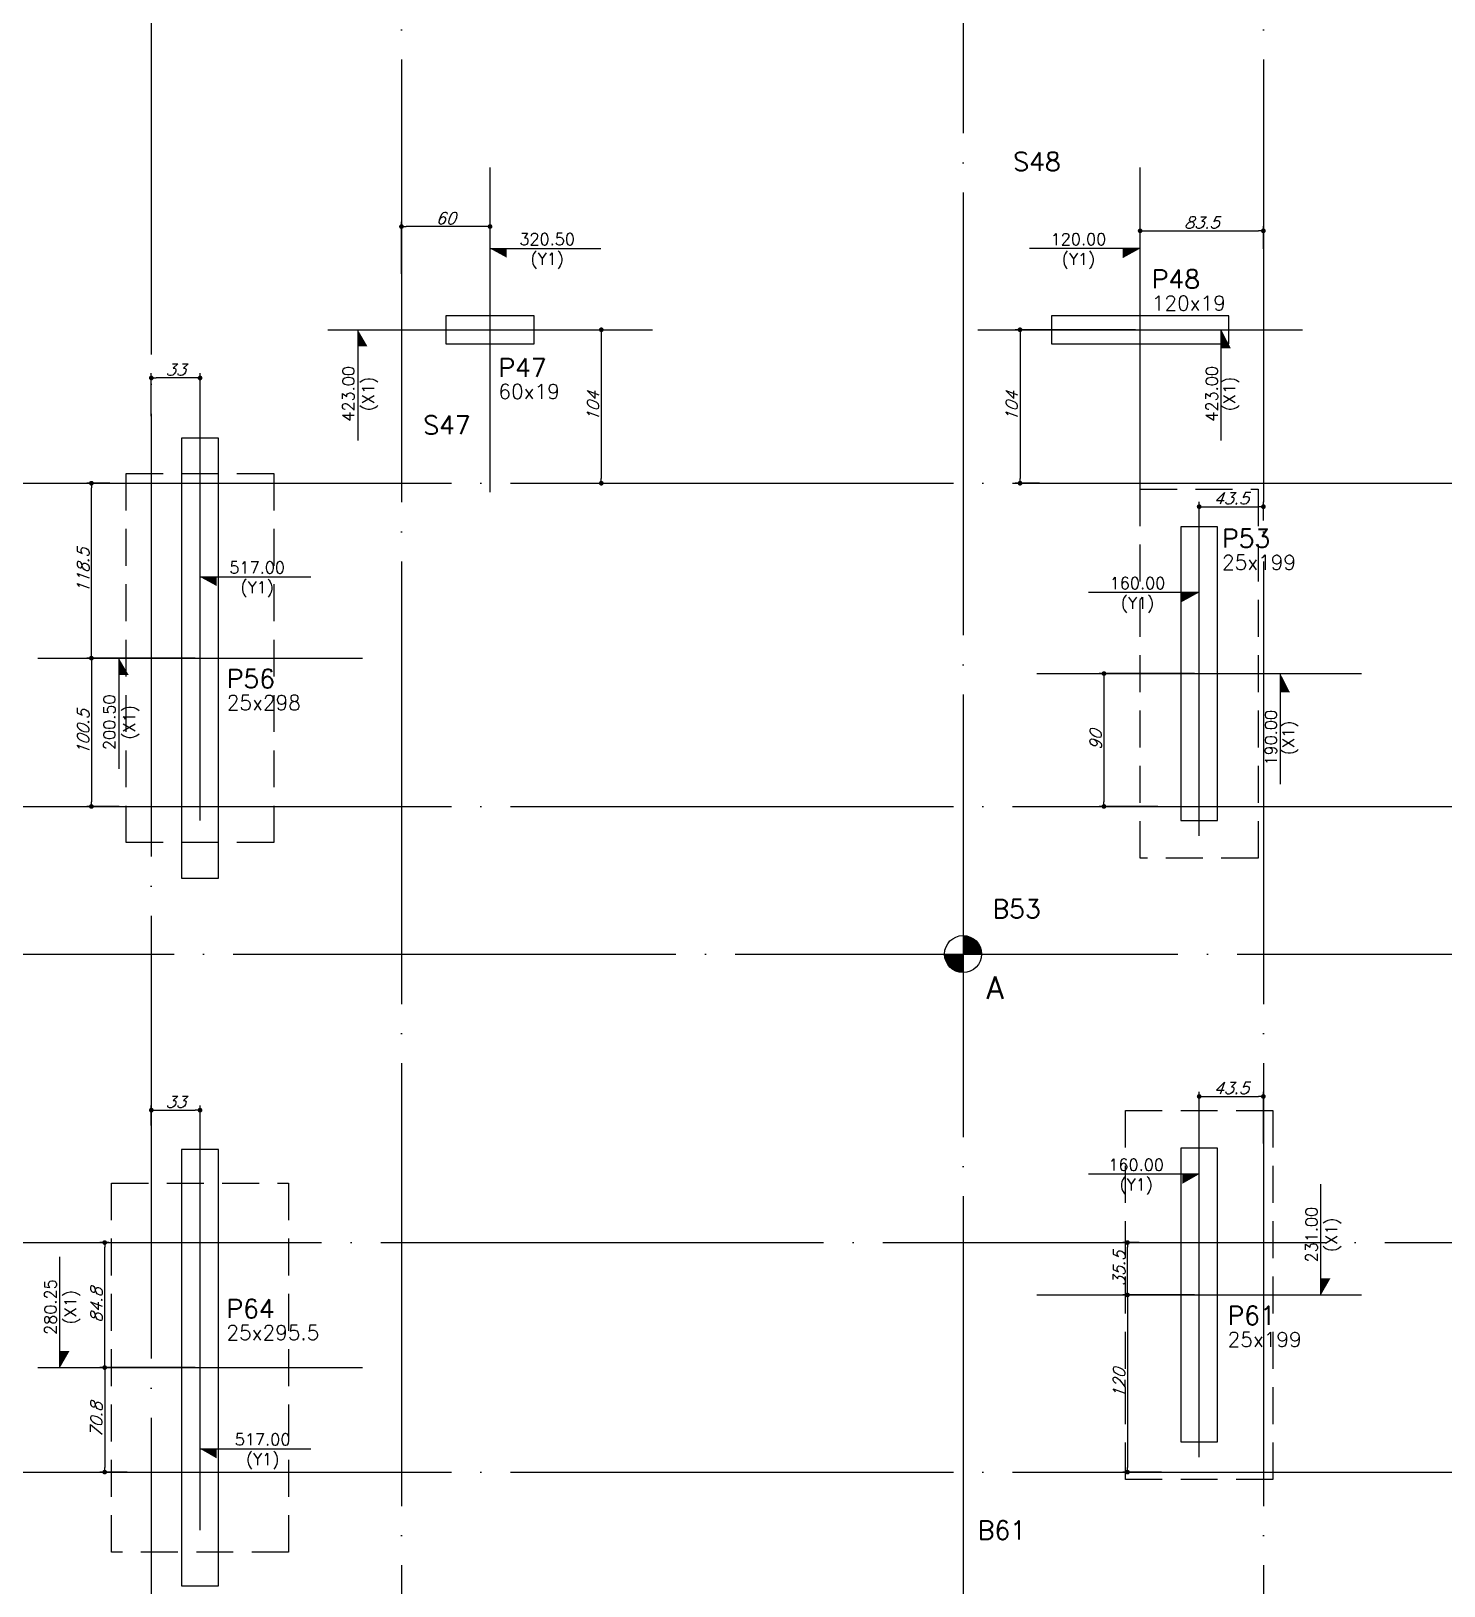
# Model space of a CAD drawing. Header units: millimetres. Extents: x -4281 to 5364, y -2128 to 2372.
# Drawn here: x -1341 to -384, y 127 to 1180 of the extents above; entities that cross this region are included whole.
import ezdxf
from ezdxf.enums import TextEntityAlignment as Align

# ---------------------------------------------------------------- set-up
doc = ezdxf.new("R2010")
doc.units = ezdxf.units.MM
doc.header["$LTSCALE"] = 50
doc.linetypes.add('DASHED', pattern=[0.75, 0.5, -0.25])
doc.linetypes.add('EIXO', pattern=[6.8, 6, -0.4, 0, -0.4])
for name, color, linetype in [('F-ATRIBUTO', 6, 'Continuous'), ('F-BLOCOS-NOME', 3, 'Continuous'), ('F-COTAS', 106, 'Continuous'), ('F-COTAS-ACUMU-1', 94, 'Continuous'), ('F-EIXO', 12, 'EIXO'), ('F-EIXOS-DET', 1, 'Continuous'), ('F-EST-COTA', 1, 'Continuous'), ('F-ESTACAS-BARRETE', 2, 'Continuous'), ('F-ORI-EIXO', 4, 'Continuous'), ('F-PILARES-DIM', 172, 'Continuous'), ('F-PILARES-N', 170, 'Continuous'), ('F-PILARES-NOME', 170, 'Continuous'), ('F-TEXTO', 6, 'Continuous')]:
    doc.layers.add(name, color=color, linetype=linetype)
doc.styles.add('COTA', font='SIMPLEX.SHX')
doc.styles.add('CP-TEXT-INCL', font='romans.shx', dxfattribs={"oblique": 20})
doc.styles.add('MCP', font='romans.shx')
doc.styles.add('ROMANS', font='romans.shx')
doc.dimstyles.new('CP-COTAS-50', dxfattribs={"dimscale": 0.64, "dimtxt": 12.5, "dimasz": 5, "dimexe": 5, "dimexo": 5, "dimgap": 2.5, "dimtad": 1, "dimdec": 1, "dimdsep": 46, "dimtxsty": 'CP-TEXT-INCL', "dimblk1": 'DOT', "dimblk2": 'DOT', "dimsah": 1, "dimcen": 9, "dimclrd": 256, "dimclre": 256, "dimclrt": 256, "dimadec": 0, "dimazin": 0, "dimtfac": 1, "dimtdec": 1, "dimtmove": 2, "dimatfit": 3, "dimldrblk": 'DOT', "dimfxl": 0, "dimtolj": 1, "dimarcsym": 0})

# ---------------------------------------------------------------- blocks, each defined once
blk = doc.blocks.new('*U5')
at = {"layer": 'F-EIXO'}
blk.add_line((0, 0), (7197, 0), dxfattribs=at)
at = {"layer": 'F-TEXTO', "style": 'ROMANS'}
blk.add_attdef('EIXO', text='', height=17.5, dxfattribs=at).set_placement((-28.2072, 0), align=Align.MIDDLE_CENTER)
blk = doc.blocks.new('*U230')
at = {"layer": 'F-EIXO'}
blk.add_line((0, 0), (8185, 0), dxfattribs=at)
at = {"layer": 'F-TEXTO', "style": 'ROMANS'}
blk.add_attdef('EIXO', text='', height=17.5, dxfattribs=at).set_placement((-28.2072, 0), align=Align.MIDDLE_CENTER)
blk = doc.blocks.new('*U234')
at = {"layer": 'F-EIXO'}
blk.add_line((0, 0), (0, -3674.9), dxfattribs=at)
at = {"layer": 'F-TEXTO', "style": 'ROMANS'}
blk.add_attdef('EIXO', text='', height=17.5, rotation=360, dxfattribs=at).set_placement((0, 28.2), align=Align.MIDDLE_CENTER)
blk = doc.blocks.new('*U13')
at = {"layer": 'F-EIXO'}
blk.add_line((0, 0), (0, -2825), dxfattribs=at)
at = {"layer": 'F-TEXTO', "style": 'ROMANS'}
blk.add_attdef('EIXO', text='', height=17.5, rotation=360, dxfattribs=at).set_placement((0, 28.2072), align=Align.MIDDLE_CENTER)
blk = doc.blocks.new('*U448')
at = {"layer": 'F-EIXO'}
blk.add_line((0, 0), (8091.7, 0), dxfattribs=at)
at = {"layer": 'F-TEXTO', "style": 'ROMANS'}
blk.add_attdef('EIXO', text='', height=17.5, dxfattribs=at).set_placement((-28.2, 0), align=Align.MIDDLE_CENTER)
blk = doc.blocks.new('*U505')
at = {"layer": 'F-EIXO'}
blk.add_line((0, 0), (0, -2950), dxfattribs=at)
at = {"layer": 'F-TEXTO', "style": 'ROMANS'}
blk.add_attdef('EIXO', text='', height=17.5, rotation=360, dxfattribs=at).set_placement((0, 28.2072), align=Align.MIDDLE_CENTER)
blk = doc.blocks.new('ORI_EIXO')
at = {"layer": 'F-ORI-EIXO'}
h = blk.add_hatch(color=256, dxfattribs=at)
edge = h.paths.add_edge_path()
edge.add_line((0, 0.25), (0, 0))
edge.add_line((0, 0), (0.25, 0))
edge.add_arc((0, 0), 0.25, 360, 450)
h = blk.add_hatch(color=256, dxfattribs=at)
edge = h.paths.add_edge_path()
edge.add_line((0, 0), (-0.25, 0))
edge.add_arc((0, 0), 0.25, 180, 270)
edge.add_line((0, -0.25), (0, 0))
for p, q in [((0, 0.25), (0, -0.25)), ((-0.25, 0), (0.25, 0))]:
    blk.add_line(p, q, dxfattribs=at)
blk.add_circle((0, 0), 0.25, dxfattribs=at)
at = {"layer": 'F-ATRIBUTO', "style": 'MCP', "flags": 1}
for tag, p in [('NOME_EIXO_X', (0.138, -0.806)), ('NOME_EIXO_Y', (0.139, -0.88))]:
    blk.add_attdef(tag, p, '', height=0.05, dxfattribs=at)
at = {"layer": 'F-ORI-EIXO', "color": 4, "style": 'MCP'}
blk.add_attdef('ID', text='', height=0.3, dxfattribs=at).set_placement((0.436, -0.606), align=Align.CENTER)
blk = doc.blocks.new('*U34')
at = {"color": 0}
for p, q in [((-12.238, -5.605), (-12.238, -4.105)), ((-10.34, -6.705), (-8.84, -6.705))]:
    blk.add_line(p, q, dxfattribs=at)
for points in [[(-12.238, -5.605), (-12.238, -5.378), (-12.108, -5.378), (-12.238, -5.378)], [(-10.34, -6.705), (-10.113, -6.705), (-10.113, -6.835), (-10.113, -6.705)]]:
    blk.add_solid(points, dxfattribs=at)
at = {"layer": 'F-EIXOS-DET'}
for p, q in [((-10.34, -7.805), (-10.34, -3.405)), ((-12.54, -5.605), (-8.14, -5.605))]:
    blk.add_line(p, q, dxfattribs=at)
at = {"layer": 'F-ATRIBUTO', "style": 'CP-TEXT-INCL', "oblique": 20, "flags": 1}
blk.add_attdef('ENCONTRO_EIXO', (-10.34, -5.605), '', height=0.05, dxfattribs=at)
blk.add_attdef('VALORMI', text='', height=0.05, dxfattribs=at).set_placement((-9.811, -5.742), align=Align.MIDDLE_CENTER)
at = {"layer": 'F-EST-COTA', "color": 2, "style": 'COTA', "flags": 1}
for tag, p in [('COTA_X', (-9.763, 0.589)), ('COTA_Y', (-9.785, 0.245))]:
    blk.add_attdef(tag, p, '', height=0.2, dxfattribs=at)
at = {"layer": 'F-EST-COTA', "color": 2, "style": 'COTA'}
blk.add_attdef('COTAX_CE-2', text='', height=0.16, rotation=90, dxfattribs=at).set_placement((-12.238, -4.784), align=Align.BOTTOM_CENTER)
blk.add_attdef('NOME_EIXO_X', text='', height=0.16, rotation=90, dxfattribs=at).set_placement((-12.178, -4.784), align=Align.TOP_CENTER)
blk.add_attdef('COTAY_CE-2', text='', height=0.16, dxfattribs=at).set_placement((-9.492, -6.705), align=Align.BOTTOM_CENTER)
blk.add_attdef('NOME_EIXO_Y', text='', height=0.16, dxfattribs=at).set_placement((-9.492, -6.765), align=Align.TOP_CENTER)
blk = doc.blocks.new('*U36')
at = {"color": 0}
for p, q in [((-10.34, 5.11), (-8.84, 5.11)), ((-11.44, 4.01), (-11.44, 2.51))]:
    blk.add_line(p, q, dxfattribs=at)
for points in [[(-10.34, 5.11), (-10.113, 5.11), (-10.113, 4.986), (-10.113, 5.11)], [(-11.44, 4.01), (-11.44, 3.783), (-11.308, 3.783), (-11.44, 3.783)]]:
    blk.add_solid(points, dxfattribs=at)
at = {"layer": 'F-EIXOS-DET'}
for p, q in [((-10.34, 1.81), (-10.34, 6.21)), ((-12.54, 4.01), (-8.14, 4.01))]:
    blk.add_line(p, q, dxfattribs=at)
at = {"layer": 'F-ATRIBUTO', "style": 'CP-TEXT-INCL', "oblique": 20, "flags": 1}
for tag, p in [('ENCONTRO_EIXO', (-10.34, 4.01)), ('VALORCE', (-9.725, 3.912))]:
    blk.add_attdef(tag, p, '', height=0.05, dxfattribs=at)
at = {"layer": 'F-EST-COTA', "color": 2, "style": 'COTA', "flags": 1}
for tag, p in [('COTA_X', (0.149, 10.506)), ('COTA_Y', (0.147, 10.256))]:
    blk.add_attdef(tag, p, '', height=0.2, dxfattribs=at)
at = {"layer": 'F-EST-COTA', "color": 2, "style": 'COTA'}
blk.add_attdef('COTAY_CE-2', text='', height=0.16, dxfattribs=at).set_placement((-9.566, 5.11), align=Align.BOTTOM_CENTER)
blk.add_attdef('NOME_EIXO_Y', text='', height=0.16, dxfattribs=at).set_placement((-9.566, 5.05), align=Align.TOP_CENTER)
blk.add_attdef('COTAX_CE-2', text='', height=0.16, rotation=90, dxfattribs=at).set_placement((-11.44, 3.141), align=Align.BOTTOM_CENTER)
blk.add_attdef('NOME_EIXO_X', text='', height=0.16, rotation=90, dxfattribs=at).set_placement((-11.38, 3.141), align=Align.TOP_CENTER)
blk = doc.blocks.new('*U37')
at = {"color": 0}
for p, q in [((-6.41, 9.56), (-4.91, 9.56)), ((-8.202, 8.46), (-8.202, 6.96))]:
    blk.add_line(p, q, dxfattribs=at)
for points in [[(-6.41, 9.56), (-6.183, 9.56), (-6.183, 9.436), (-6.183, 9.56)], [(-8.202, 8.46), (-8.202, 8.233), (-8.07, 8.233), (-8.202, 8.233)]]:
    blk.add_solid(points, dxfattribs=at)
at = {"layer": 'F-EIXOS-DET'}
for p, q in [((-6.41, 6.26), (-6.41, 10.66)), ((-8.61, 8.46), (-4.21, 8.46))]:
    blk.add_line(p, q, dxfattribs=at)
at = {"layer": 'F-ATRIBUTO', "style": 'CP-TEXT-INCL', "oblique": 20, "flags": 1}
for tag, p in [('ENCONTRO_EIXO', (-6.41, 8.46)), ('VALORCE', (-5.795, 8.362))]:
    blk.add_attdef(tag, p, '', height=0.05, dxfattribs=at)
at = {"layer": 'F-EST-COTA', "color": 2, "style": 'COTA', "flags": 1}
for tag, p in [('COTA_X', (0.149, 10.506)), ('COTA_Y', (0.147, 10.256))]:
    blk.add_attdef(tag, p, '', height=0.2, dxfattribs=at)
at = {"layer": 'F-EST-COTA', "color": 2, "style": 'COTA'}
blk.add_attdef('COTAY_CE-2', text='', height=0.16, dxfattribs=at).set_placement((-5.636, 9.56), align=Align.BOTTOM_CENTER)
blk.add_attdef('NOME_EIXO_Y', text='', height=0.16, dxfattribs=at).set_placement((-5.636, 9.5), align=Align.TOP_CENTER)
blk.add_attdef('COTAX_CE-2', text='', height=0.16, rotation=90, dxfattribs=at).set_placement((-8.202, 7.591), align=Align.BOTTOM_CENTER)
blk.add_attdef('NOME_EIXO_X', text='', height=0.16, rotation=90, dxfattribs=at).set_placement((-8.142, 7.591), align=Align.TOP_CENTER)
blk = doc.blocks.new('*U40')
at = {"color": 0}
for p, q in [((2.4, 9.56), (0.9, 9.56)), ((3.5, 6.96), (3.5, 8.46))]:
    blk.add_line(p, q, dxfattribs=at)
for points in [[(2.4, 9.56), (2.164, 9.56), (2.164, 9.43), (2.164, 9.56)], [(3.5, 8.46), (3.5, 8.206), (3.63, 8.206), (3.5, 8.206)]]:
    blk.add_solid(points, dxfattribs=at)
at = {"layer": 'F-EIXOS-DET'}
for p, q in [((2.4, 6.26), (2.4, 10.66)), ((0.2, 8.46), (4.6, 8.46))]:
    blk.add_line(p, q, dxfattribs=at)
at = {"layer": 'F-ATRIBUTO', "style": 'CP-TEXT-INCL', "oblique": 20, "flags": 1}
for tag, p in [('ENCONTRO_EIXO', (2.4, 8.46)), ('VALORCE', (3.001, 8.325))]:
    blk.add_attdef(tag, p, '', height=0.05, dxfattribs=at)
at = {"layer": 'F-EST-COTA', "color": 2, "style": 'COTA', "flags": 1}
for tag, p in [('COTA_X', (0.2, 10.5)), ('COTA_Y', (0.2, 10.2))]:
    blk.add_attdef(tag, p, '', height=0.2, dxfattribs=at)
at = {"layer": 'F-EST-COTA', "color": 2, "style": 'COTA'}
blk.add_attdef('COTAY_CE-2', text='', height=0.16, dxfattribs=at).set_placement((1.564, 9.558), align=Align.BOTTOM_CENTER)
blk.add_attdef('NOME_EIXO_Y', text='', height=0.16, dxfattribs=at).set_placement((1.564, 9.498), align=Align.TOP_CENTER)
blk.add_attdef('COTAX_CE-2', text='', height=0.16, rotation=90, dxfattribs=at).set_placement((3.5, 7.591), align=Align.BOTTOM_CENTER)
blk.add_attdef('NOME_EIXO_X', text='', height=0.16, rotation=90, dxfattribs=at).set_placement((3.529, 7.591), align=Align.TOP_CENTER)
blk = doc.blocks.new('*U41')
at = {"color": 0}
for p, q in [((3.2, 4.9), (1.7, 4.9)), ((4.3, 2.3), (4.3, 3.8))]:
    blk.add_line(p, q, dxfattribs=at)
for points in [[(3.2, 4.9), (2.964, 4.9), (2.964, 4.77), (2.964, 4.9)], [(4.3, 3.8), (4.3, 3.546), (4.43, 3.546), (4.3, 3.546)]]:
    blk.add_solid(points, dxfattribs=at)
at = {"layer": 'F-EIXOS-DET'}
for p, q in [((3.2, 1.6), (3.2, 6)), ((1, 3.8), (5.4, 3.8))]:
    blk.add_line(p, q, dxfattribs=at)
at = {"layer": 'F-ATRIBUTO', "style": 'CP-TEXT-INCL', "oblique": 20, "flags": 1}
for tag, p in [('ENCONTRO_EIXO', (3.2, 3.8)), ('VALORCE', (3.801, 3.665))]:
    blk.add_attdef(tag, p, '', height=0.05, dxfattribs=at)
at = {"layer": 'F-EST-COTA', "color": 2, "style": 'COTA', "flags": 1}
for tag, p in [('COTA_X', (0.2, 10.5)), ('COTA_Y', (0.2, 10.2))]:
    blk.add_attdef(tag, p, '', height=0.2, dxfattribs=at)
at = {"layer": 'F-EST-COTA', "color": 2, "style": 'COTA'}
blk.add_attdef('COTAY_CE-2', text='', height=0.16, dxfattribs=at).set_placement((2.364, 4.898), align=Align.BOTTOM_CENTER)
blk.add_attdef('NOME_EIXO_Y', text='', height=0.16, dxfattribs=at).set_placement((2.364, 4.838), align=Align.TOP_CENTER)
blk.add_attdef('COTAX_CE-2', text='', height=0.16, rotation=90, dxfattribs=at).set_placement((4.3, 2.931), align=Align.BOTTOM_CENTER)
blk.add_attdef('NOME_EIXO_X', text='', height=0.16, rotation=90, dxfattribs=at).set_placement((4.329, 2.931), align=Align.TOP_CENTER)
blk = doc.blocks.new('*U43')
at = {"color": 0}
for p, q in [((3.2, -2.983), (1.7, -2.983)), ((4.85, -4.62), (4.85, -3.12))]:
    blk.add_line(p, q, dxfattribs=at)
for points in [[(3.2, -2.983), (2.973, -2.983), (2.973, -3.113), (2.973, -2.983)], [(4.85, -4.62), (4.85, -4.393), (4.98, -4.393), (4.85, -4.393)]]:
    blk.add_solid(points, dxfattribs=at)
at = {"layer": 'F-EIXOS-DET'}
for p, q in [((3.2, -6.82), (3.2, -2.42)), ((1, -4.62), (5.4, -4.62))]:
    blk.add_line(p, q, dxfattribs=at)
at = {"layer": 'F-ATRIBUTO', "style": 'CP-TEXT-INCL', "oblique": 20, "flags": 1}
blk.add_attdef('VALORCE', (3.864, -4.791), '', height=0.05, dxfattribs=at)
at = {"layer": 'F-EST-COTA', "color": 2, "style": 'COTA'}
blk.add_attdef('COTAY_CE-2', text='', height=0.16, dxfattribs=at).set_placement((2.346, -2.983), align=Align.BOTTOM_CENTER)
blk.add_attdef('NOME_EIXO_Y', text='', height=0.16, dxfattribs=at).set_placement((2.346, -3.043), align=Align.TOP_CENTER)
blk.add_attdef('COTAX_CE-2', text='', height=0.16, rotation=90, dxfattribs=at).set_placement((4.85, -3.803), align=Align.BOTTOM_CENTER)
blk.add_attdef('NOME_EIXO_X', text='', height=0.16, rotation=90, dxfattribs=at).set_placement((4.91, -3.803), align=Align.TOP_CENTER)
at = {"layer": 'F-EST-COTA', "color": 2, "style": 'COTA', "flags": 1}
for tag, p in [('COTA_X', (3.368, -4.067)), ('COTA_Y', (3.381, -4.366))]:
    blk.add_attdef(tag, p, '', height=0.2, dxfattribs=at)
blk = doc.blocks.new('_DOT')
at = {"color": 0, "linetype": 'ByBlock'}
blk.add_line((-0.5, 0), (-1, 0), dxfattribs=at)
at = {"color": 0, "linetype": 'ByBlock', "const_width": 0.5}
blk.add_lwpolyline([(-0.25, 0, 1), (0.25, 0, 1)], format="xyb", close=True, dxfattribs=at)
blk = doc.blocks.new('*D122')
at = {"layer": 'DEFPOINTS', "color": 0, "transparency": 16777216}
for p in [(-1291.1, 359.5), (-1285.2, 359.5), (-1226.5, 274.8)]:
    blk.add_point(p, dxfattribs=at)
at = {"layer": 'F-COTAS', "lineweight": -2, "transparency": 16777216}
for p, q in [((-1288.4, 359.5), (-1294.3, 359.5)), ((-1291.1, 278), (-1291.1, 356.3)), ((-1229.7, 274.8), (-1294.3, 274.8))]:
    blk.add_line(p, q, dxfattribs=at)
at = {"layer": 'F-COTAS', "lineweight": -2, "transparency": 16777216, "xscale": 3.2, "yscale": 3.2, "zscale": 3.2}
for p, rotation in [((-1291.1, 359.5), 90), ((-1291.1, 274.8), 270)]:
    blk.add_blockref('_DOT', p, dxfattribs=dict(at, rotation=rotation))
at = {"layer": 'F-COTAS', "transparency": 16777216, "insert": (-1296.7, 317.1), "char_height": 8, "attachment_point": 5, "rotation": 90, "style": 'CP-TEXT-INCL'}
blk.add_mtext('\\A1;84.8', dxfattribs=at)
blk = doc.blocks.new('*D123')
at = {"layer": 'DEFPOINTS', "color": 0, "transparency": 16777216}
for p in [(-1226.5, 274.8), (-1291.1, 204), (-1272.6, 204)]:
    blk.add_point(p, dxfattribs=at)
at = {"layer": 'F-COTAS', "lineweight": -2, "transparency": 16777216}
for p, q in [((-1229.7, 274.8), (-1294.3, 274.8)), ((-1291.1, 271.6), (-1291.1, 207.2)), ((-1275.8, 204), (-1294.3, 204))]:
    blk.add_line(p, q, dxfattribs=at)
at = {"layer": 'F-COTAS', "lineweight": -2, "transparency": 16777216, "xscale": 3.2, "yscale": 3.2, "zscale": 3.2}
for p, rotation in [((-1291.1, 274.8), 90), ((-1291.1, 204), 270)]:
    blk.add_blockref('_DOT', p, dxfattribs=dict(at, rotation=rotation))
at = {"layer": 'F-COTAS', "transparency": 16777216, "insert": (-1296.7, 239.4), "char_height": 8, "attachment_point": 5, "rotation": 90, "style": 'CP-TEXT-INCL'}
blk.add_mtext('\\A1;70.8', dxfattribs=at)
blk = doc.blocks.new('*D124')
at = {"layer": 'DEFPOINTS', "color": 0, "transparency": 16777216}
for p in [(-1226.5, 449.2), (-1259.5, 435.7), (-1226.5, 274.8)]:
    blk.add_point(p, dxfattribs=at)
at = {"layer": 'F-COTAS', "lineweight": -2, "transparency": 16777216}
for p, q in [((-1259.5, 438.9), (-1259.5, 452.4)), ((-1256.3, 449.2), (-1229.7, 449.2)), ((-1226.5, 277.9), (-1226.5, 452.4))]:
    blk.add_line(p, q, dxfattribs=at)
at = {"layer": 'F-COTAS', "lineweight": -2, "transparency": 16777216, "xscale": 3.2, "yscale": 3.2, "zscale": 3.2, "rotation": 180}
blk.add_blockref('_DOT', (-1259.5, 449.2), dxfattribs=at)
at = {"layer": 'F-COTAS', "lineweight": -2, "transparency": 16777216, "xscale": 3.2, "yscale": 3.2, "zscale": 3.2}
blk.add_blockref('_DOT', (-1226.5, 449.2), dxfattribs=at)
at = {"layer": 'F-COTAS', "transparency": 16777216, "insert": (-1243, 454.8), "char_height": 8, "attachment_point": 5, "style": 'CP-TEXT-INCL'}
blk.add_mtext('\\A1;33', dxfattribs=at)
blk = doc.blocks.new('*D125')
at = {"layer": 'DEFPOINTS', "color": 0, "transparency": 16777216}
for p in [(-506, 458.5), (-506, 423.4), (-549.5, 324)]:
    blk.add_point(p, dxfattribs=at)
at = {"layer": 'F-COTAS', "lineweight": -2, "transparency": 16777216}
for p, q in [((-549.5, 327.2), (-549.5, 461.7)), ((-546.3, 458.5), (-509.2, 458.5)), ((-506, 426.6), (-506, 461.7))]:
    blk.add_line(p, q, dxfattribs=at)
at = {"layer": 'F-COTAS', "lineweight": -2, "transparency": 16777216, "xscale": 3.2, "yscale": 3.2, "zscale": 3.2, "rotation": 180}
blk.add_blockref('_DOT', (-549.5, 458.5), dxfattribs=at)
at = {"layer": 'F-COTAS', "lineweight": -2, "transparency": 16777216, "xscale": 3.2, "yscale": 3.2, "zscale": 3.2}
blk.add_blockref('_DOT', (-506, 458.5), dxfattribs=at)
at = {"layer": 'F-COTAS', "transparency": 16777216, "insert": (-527.8, 464.1), "char_height": 8, "attachment_point": 5, "style": 'CP-TEXT-INCL'}
blk.add_mtext('\\A1;43.5', dxfattribs=at)
blk = doc.blocks.new('*D126')
at = {"layer": 'DEFPOINTS', "color": 0, "transparency": 16777216}
for p in [(-598.1, 359.5), (-586.9, 359.5), (-549.5, 324)]:
    blk.add_point(p, dxfattribs=at)
at = {"layer": 'F-COTAS', "lineweight": -2, "transparency": 16777216}
for p, q in [((-590.1, 359.5), (-601.3, 359.5)), ((-598.1, 327.2), (-598.1, 356.3)), ((-552.7, 324), (-601.3, 324))]:
    blk.add_line(p, q, dxfattribs=at)
at = {"layer": 'F-COTAS', "lineweight": -2, "transparency": 16777216, "xscale": 3.2, "yscale": 3.2, "zscale": 3.2}
for p, rotation in [((-598.1, 359.5), 90), ((-598.1, 324), 270)]:
    blk.add_blockref('_DOT', p, dxfattribs=dict(at, rotation=rotation))
at = {"layer": 'F-COTAS', "transparency": 16777216, "insert": (-603.7, 341.8), "char_height": 8, "attachment_point": 5, "rotation": 90, "style": 'CP-TEXT-INCL'}
blk.add_mtext('\\A1;35.5', dxfattribs=at)
blk = doc.blocks.new('*D127')
at = {"layer": 'DEFPOINTS', "color": 0, "transparency": 16777216}
for p in [(-549.5, 324), (-598.1, 204), (-571.8, 204)]:
    blk.add_point(p, dxfattribs=at)
at = {"layer": 'F-COTAS', "lineweight": -2, "transparency": 16777216}
for p, q in [((-552.7, 324), (-601.3, 324)), ((-598.1, 320.8), (-598.1, 207.2)), ((-575, 204), (-601.3, 204))]:
    blk.add_line(p, q, dxfattribs=at)
at = {"layer": 'F-COTAS', "lineweight": -2, "transparency": 16777216, "xscale": 3.2, "yscale": 3.2, "zscale": 3.2}
for p, rotation in [((-598.1, 324), 90), ((-598.1, 204), 270)]:
    blk.add_blockref('_DOT', p, dxfattribs=dict(at, rotation=rotation))
at = {"layer": 'F-COTAS', "transparency": 16777216, "insert": (-603.7, 264), "char_height": 8, "attachment_point": 5, "rotation": 90, "style": 'CP-TEXT-INCL'}
blk.add_mtext('\\A1;120', dxfattribs=at)
blk = doc.blocks.new('*D202')
at = {"layer": 'DEFPOINTS', "color": 0, "transparency": 16777216}
for p in [(-549.5, 745), (-614, 655), (-574.3, 655)]:
    blk.add_point(p, dxfattribs=at)
at = {"layer": 'F-COTAS', "lineweight": -2, "transparency": 16777216}
for p, q in [((-552.7, 745), (-617.2, 745)), ((-614, 741.8), (-614, 658.2)), ((-577.5, 655), (-617.2, 655))]:
    blk.add_line(p, q, dxfattribs=at)
at = {"layer": 'F-COTAS', "lineweight": -2, "transparency": 16777216, "xscale": 3.2, "yscale": 3.2, "zscale": 3.2}
for p, rotation in [((-614, 745), 90), ((-614, 655), 270)]:
    blk.add_blockref('_DOT', p, dxfattribs=dict(at, rotation=rotation))
at = {"layer": 'F-COTAS', "transparency": 16777216, "insert": (-619.6, 700), "char_height": 8, "attachment_point": 5, "rotation": 90, "style": 'CP-TEXT-INCL'}
blk.add_mtext('\\A1;90', dxfattribs=at)
blk = doc.blocks.new('*D203')
at = {"layer": 'DEFPOINTS', "color": 0, "transparency": 16777216}
for p in [(-506, 858.1), (-506, 845.5), (-549.5, 745)]:
    blk.add_point(p, dxfattribs=at)
at = {"layer": 'F-COTAS', "lineweight": -2, "transparency": 16777216}
for p, q in [((-549.5, 748.2), (-549.5, 861.3)), ((-546.3, 858.1), (-509.2, 858.1)), ((-506, 848.7), (-506, 861.3))]:
    blk.add_line(p, q, dxfattribs=at)
at = {"layer": 'F-COTAS', "lineweight": -2, "transparency": 16777216, "xscale": 3.2, "yscale": 3.2, "zscale": 3.2, "rotation": 180}
blk.add_blockref('_DOT', (-549.5, 858.1), dxfattribs=at)
at = {"layer": 'F-COTAS', "lineweight": -2, "transparency": 16777216, "xscale": 3.2, "yscale": 3.2, "zscale": 3.2}
blk.add_blockref('_DOT', (-506, 858.1), dxfattribs=at)
at = {"layer": 'F-COTAS', "transparency": 16777216, "insert": (-527.8, 863.7), "char_height": 8, "attachment_point": 5, "style": 'CP-TEXT-INCL'}
blk.add_mtext('\\A1;43.5', dxfattribs=at)
blk = doc.blocks.new('*D204')
at = {"layer": 'DEFPOINTS', "color": 0, "transparency": 16777216}
for p in [(-1259.5, 945.3), (-1259.5, 916.3), (-1226.5, 755.5)]:
    blk.add_point(p, dxfattribs=at)
at = {"layer": 'F-COTAS', "lineweight": -2, "transparency": 16777216}
for p, q in [((-1259.5, 919.5), (-1259.5, 948.5)), ((-1226.5, 758.7), (-1226.5, 948.5)), ((-1229.7, 945.3), (-1256.3, 945.3))]:
    blk.add_line(p, q, dxfattribs=at)
at = {"layer": 'F-COTAS', "lineweight": -2, "transparency": 16777216, "xscale": 3.2, "yscale": 3.2, "zscale": 3.2, "rotation": 180}
blk.add_blockref('_DOT', (-1259.5, 945.3), dxfattribs=at)
at = {"layer": 'F-COTAS', "lineweight": -2, "transparency": 16777216, "xscale": 3.2, "yscale": 3.2, "zscale": 3.2}
blk.add_blockref('_DOT', (-1226.5, 945.3), dxfattribs=at)
at = {"layer": 'F-COTAS', "transparency": 16777216, "insert": (-1243, 950.9), "char_height": 8, "attachment_point": 5, "style": 'CP-TEXT-INCL'}
blk.add_mtext('\\A1;33', dxfattribs=at)
blk = doc.blocks.new('*D205')
at = {"layer": 'DEFPOINTS', "color": 0, "transparency": 16777216}
for p in [(-1300.1, 874), (-1284.4, 874), (-1226.5, 755.5)]:
    blk.add_point(p, dxfattribs=at)
at = {"layer": 'F-COTAS', "lineweight": -2, "transparency": 16777216}
for p, q in [((-1287.6, 874), (-1303.3, 874)), ((-1300.1, 758.7), (-1300.1, 870.8)), ((-1229.7, 755.5), (-1303.3, 755.5))]:
    blk.add_line(p, q, dxfattribs=at)
at = {"layer": 'F-COTAS', "lineweight": -2, "transparency": 16777216, "xscale": 3.2, "yscale": 3.2, "zscale": 3.2}
for p, rotation in [((-1300.1, 874), 90), ((-1300.1, 755.5), 270)]:
    blk.add_blockref('_DOT', p, dxfattribs=dict(at, rotation=rotation))
at = {"layer": 'F-COTAS', "transparency": 16777216, "insert": (-1305.7, 814.8), "char_height": 8, "attachment_point": 5, "rotation": 90, "style": 'CP-TEXT-INCL'}
blk.add_mtext('\\A1;118.5', dxfattribs=at)
blk = doc.blocks.new('*D206')
at = {"layer": 'DEFPOINTS', "color": 0, "transparency": 16777216}
for p in [(-1226.5, 755.5), (-1300.1, 655), (-1278.2, 655)]:
    blk.add_point(p, dxfattribs=at)
at = {"layer": 'F-COTAS', "lineweight": -2, "transparency": 16777216}
for p, q in [((-1229.7, 755.5), (-1303.3, 755.5)), ((-1300.1, 752.3), (-1300.1, 658.2)), ((-1281.4, 655), (-1303.3, 655))]:
    blk.add_line(p, q, dxfattribs=at)
at = {"layer": 'F-COTAS', "lineweight": -2, "transparency": 16777216, "xscale": 3.2, "yscale": 3.2, "zscale": 3.2}
for p, rotation in [((-1300.1, 755.5), 90), ((-1300.1, 655), 270)]:
    blk.add_blockref('_DOT', p, dxfattribs=dict(at, rotation=rotation))
at = {"layer": 'F-COTAS', "transparency": 16777216, "insert": (-1305.7, 705.3), "char_height": 8, "attachment_point": 5, "rotation": 90, "style": 'CP-TEXT-INCL'}
blk.add_mtext('\\A1;100.5', dxfattribs=at)
blk = doc.blocks.new('*D210')
at = {"layer": 'DEFPOINTS', "color": 0, "transparency": 16777216}
for p in [(-1090, 1047.9), (-1090, 1012.6), (-1030, 978)]:
    blk.add_point(p, dxfattribs=at)
at = {"layer": 'F-COTAS', "lineweight": -2, "transparency": 16777216}
for p, q in [((-1090, 1015.8), (-1090, 1051.1)), ((-1033.2, 1047.9), (-1086.8, 1047.9)), ((-1030, 981.2), (-1030, 1051.1))]:
    blk.add_line(p, q, dxfattribs=at)
at = {"layer": 'F-COTAS', "lineweight": -2, "transparency": 16777216, "xscale": 3.2, "yscale": 3.2, "zscale": 3.2, "rotation": 180}
blk.add_blockref('_DOT', (-1090, 1047.9), dxfattribs=at)
at = {"layer": 'F-COTAS', "lineweight": -2, "transparency": 16777216, "xscale": 3.2, "yscale": 3.2, "zscale": 3.2}
blk.add_blockref('_DOT', (-1030, 1047.9), dxfattribs=at)
at = {"layer": 'F-COTAS', "transparency": 16777216, "insert": (-1060, 1053.5), "char_height": 8, "attachment_point": 5, "style": 'CP-TEXT-INCL'}
blk.add_mtext('\\A1;60', dxfattribs=at)
blk = doc.blocks.new('*D211')
at = {"layer": 'DEFPOINTS', "color": 0, "transparency": 16777216}
for p in [(-1030, 978), (-960.1, 874), (-954.6, 874)]:
    blk.add_point(p, dxfattribs=at)
at = {"layer": 'F-COTAS', "lineweight": -2, "transparency": 16777216}
for p, q in [((-1026.8, 978), (-951.4, 978)), ((-954.6, 974.8), (-954.6, 877.2)), ((-956.9, 874), (-951.4, 874))]:
    blk.add_line(p, q, dxfattribs=at)
at = {"layer": 'F-COTAS', "lineweight": -2, "transparency": 16777216, "xscale": 3.2, "yscale": 3.2, "zscale": 3.2}
for p, rotation in [((-954.6, 978), 90), ((-954.6, 874), 270)]:
    blk.add_blockref('_DOT', p, dxfattribs=dict(at, rotation=rotation))
at = {"layer": 'F-COTAS', "transparency": 16777216, "insert": (-960.2, 926), "char_height": 8, "attachment_point": 5, "rotation": 90, "style": 'CP-TEXT-INCL'}
blk.add_mtext('\\A1;104', dxfattribs=at)
blk = doc.blocks.new('*D212')
at = {"layer": 'DEFPOINTS', "color": 0, "transparency": 16777216}
for p in [(-506, 1045), (-506, 1029.6), (-589.5, 978)]:
    blk.add_point(p, dxfattribs=at)
at = {"layer": 'F-COTAS', "lineweight": -2, "transparency": 16777216}
for p, q in [((-589.5, 981.2), (-589.5, 1048.2)), ((-586.3, 1045), (-509.2, 1045)), ((-506, 1032.8), (-506, 1048.2))]:
    blk.add_line(p, q, dxfattribs=at)
at = {"layer": 'F-COTAS', "lineweight": -2, "transparency": 16777216, "xscale": 3.2, "yscale": 3.2, "zscale": 3.2, "rotation": 180}
blk.add_blockref('_DOT', (-589.5, 1045), dxfattribs=at)
at = {"layer": 'F-COTAS', "lineweight": -2, "transparency": 16777216, "xscale": 3.2, "yscale": 3.2, "zscale": 3.2}
blk.add_blockref('_DOT', (-506, 1045), dxfattribs=at)
at = {"layer": 'F-COTAS', "transparency": 16777216, "insert": (-547.8, 1050.6), "char_height": 8, "attachment_point": 5, "style": 'CP-TEXT-INCL'}
blk.add_mtext('\\A1;83.5', dxfattribs=at)
blk = doc.blocks.new('*D213')
at = {"layer": 'DEFPOINTS', "color": 0, "transparency": 16777216}
for p in [(-589.5, 978), (-670.9, 874), (-654.4, 874)]:
    blk.add_point(p, dxfattribs=at)
at = {"layer": 'F-COTAS', "lineweight": -2, "transparency": 16777216}
for p, q in [((-592.7, 978), (-674.1, 978)), ((-670.9, 974.8), (-670.9, 877.2)), ((-657.6, 874), (-674.1, 874))]:
    blk.add_line(p, q, dxfattribs=at)
at = {"layer": 'F-COTAS', "lineweight": -2, "transparency": 16777216, "xscale": 3.2, "yscale": 3.2, "zscale": 3.2}
for p, rotation in [((-670.9, 978), 90), ((-670.9, 874), 270)]:
    blk.add_blockref('_DOT', p, dxfattribs=dict(at, rotation=rotation))
at = {"layer": 'F-COTAS', "transparency": 16777216, "insert": (-676.5, 926), "char_height": 8, "attachment_point": 5, "rotation": 90, "style": 'CP-TEXT-INCL'}
blk.add_mtext('\\A1;104', dxfattribs=at)

msp = doc.modelspace()

# ---------------------------------------------------------------- linework, layer by layer
at = {"layer": 'F-ESTACAS-BARRETE', "linetype": 'DASHED'}
for points in [[(-1276.5, 880.5), (-1176.5, 880.5), (-1176.5, 630.5), (-1276.5, 630.5)], [(-589.5, 870), (-509.5, 870), (-509.5, 620), (-589.5, 620)], [(-599.5, 449), (-499.5, 449), (-499.5, 199), (-599.5, 199)], [(-1286.5, 399.75), (-1166.5, 399.75), (-1166.5, 149.75), (-1286.5, 149.75)]]:
    msp.add_lwpolyline(points, close=True, dxfattribs=at)
at = {"layer": 'F-PILARES-N'}
for points in [[(-1060, 968.5), (-1000, 968.5), (-1000, 987.5), (-1060, 987.5), (-1060, 968.5)], [(-649.5, 968.5), (-529.5, 968.5), (-529.5, 987.5), (-649.5, 987.5), (-649.5, 968.5)], [(-1239, 606.5), (-1214, 606.5), (-1214, 904.5), (-1239, 904.5), (-1239, 606.5)], [(-562, 645.5), (-537, 645.5), (-537, 844.5), (-562, 844.5), (-562, 645.5)], [(-1239, 127), (-1214, 127), (-1214, 422.5), (-1239, 422.5), (-1239, 127)], [(-562, 224.5), (-537, 224.5), (-537, 423.5), (-562, 423.5), (-562, 224.5)]]:
    msp.add_lwpolyline(points, dxfattribs=at)

# ---------------------------------------------------------------- block references
at = {"layer": 'F-COTAS-ACUMU-1', "xscale": 50, "yscale": 50, "zscale": 50}
for name, values in [('*U37', {'NOME_EIXO_X': '(X1)', 'COTAY_CE-2': '320.50', 'COTAX_CE-2': '423.00', 'NOME_EIXO_Y': '(Y1)'}), ('*U40', {'NOME_EIXO_Y': '(Y1)', 'COTAX_CE-2': '423.00', 'NOME_EIXO_X': '(X1)', 'COTAY_CE-2': '120.00'}), ('*U36', {'NOME_EIXO_X': '(X1)', 'COTAY_CE-2': '517.00', 'COTAX_CE-2': '200.50', 'NOME_EIXO_Y': '(Y1)'}), ('*U41', {'NOME_EIXO_Y': '(Y1)', 'COTAX_CE-2': '190.00', 'NOME_EIXO_X': '(X1)', 'COTAY_CE-2': '160.00'}), ('*U43', {'COTAY_CE-2': '160.00', 'COTAX_CE-2': '231.00', 'NOME_EIXO_Y': '(Y1)', 'NOME_EIXO_X': '(X1)'}), ('*U34', {'NOME_EIXO_X': '(X1)', 'NOME_EIXO_Y': '(Y1)', 'COTAY_CE-2': '517.00', 'COTAX_CE-2': '280.25'})]:
    msp.add_blockref(name, (-709.5, 555), dxfattribs=at).add_auto_attribs(values)
at = {"layer": 'F-EIXO', "linetype": 'Continuous'}
for name, p in [('*U234', (-709.5, 2091.36)), ('*U505', (-1259.5, 1941.36)), ('*U13', (-1090, 1841.36)), ('*U13', (-506, 1841.36)), ('*U5', (-3736.84, 874)), ('*U5', (-3736.84, 655)), ('*U230', (-3924.8, 555)), ('*U448', (-3824.8, 359.5)), ('*U5', (-3736.84, 204))]:
    msp.add_blockref(name, p, dxfattribs=at)
at = {"layer": 'F-ORI-EIXO', "xscale": 50, "yscale": 50, "zscale": 50}
msp.add_blockref('ORI_EIXO', (-709.5, 555), dxfattribs=at).add_auto_attribs({'ID': 'A'})

# ---------------------------------------------------------------- texts
at = {"layer": 'F-BLOCOS-NOME', "linetype": 'Continuous', "style": 'MCP'}
for s, p in [('S48', (-675.45, 1085.68)), ('S47', (-1075.25, 907.13)), ('B53', (-689.5, 579.38)), ('B61', (-699.5, 158.38))]:
    msp.add_text(s, height=12.5, dxfattribs=at).set_placement(p)
at = {"layer": 'F-PILARES-DIM', "linetype": 'Continuous', "style": 'MCP'}
for s, p in [('120x19', (-581.59, 991.05)), ('60x19', (-1024.29, 931.11)), ('25x199', (-533.99, 815.38)), ('25x298', (-1208.35, 720.32)), ('25x295.5', (-1208.59, 293.48)), ('25x199', (-530.29, 288.86))]:
    msp.add_text(s, height=10, dxfattribs=at).set_placement(p)
at = {"layer": 'F-PILARES-NOME', "linetype": 'Continuous', "style": 'MCP'}
for s, p in [('P48', (-581.59, 1006.05)), ('P47', (-1024.29, 946.11)), ('P53', (-533.99, 830.38)), ('P56', (-1208.35, 735.32)), ('P64', (-1208.59, 308.48)), ('P61', (-530.29, 303.86))]:
    msp.add_text(s, height=12.5, dxfattribs=at).set_placement(p)

# ---------------------------------------------------------------- dimensions: what is measured, and where the dimension line sits
at = {"layer": 'F-COTAS'}
for base, p1, p2, picture, middle in [((-1090, 1047.93), (-1030, 978), (-1090, 1012.57), '*D210', (-1060, 1053.53)), ((-506, 1045), (-589.5, 978), (-506, 1029.56), '*D212', (-547.75, 1050.6)), ((-1259.5, 945.28), (-1226.5, 755.5), (-1259.5, 916.35), '*D204', (-1243, 950.88)), ((-506, 858.06), (-549.5, 745), (-506, 845.48), '*D203', (-527.75, 863.66)), ((-506, 458.54), (-549.5, 324), (-506, 423.38), '*D125', (-527.75, 464.14)), ((-1226.5, 449.22), (-1259.5, 435.73), (-1226.5, 274.75), '*D124', (-1243, 454.82))]:
    dim = msp.add_linear_dim(base=base, p1=p1, p2=p2, dimstyle='CP-COTAS-50', dxfattribs=at)
    dim.commit()
    dim.dimension.update_dxf_attribs({"geometry": picture, "text_midpoint": middle})
for base, p1, p2, picture, middle in [((-954.58, 874), (-1030, 978), (-960.06, 874), '*D211', (-960.18, 926)), ((-670.85, 874), (-589.5, 978), (-654.41, 874), '*D213', (-676.45, 926)), ((-1300.08, 874), (-1226.5, 755.5), (-1284.43, 874), '*D205', (-1305.68, 814.75)), ((-1300.08, 655), (-1226.5, 755.5), (-1278.17, 655), '*D206', (-1305.68, 705.25)), ((-614.02, 655), (-549.5, 745), (-574.31, 655), '*D202', (-619.62, 700)), ((-1291.11160375, 359.5), (-1226.5, 274.75), (-1285.21988208, 359.5), '*D122', (-1296.71160375, 317.125)), ((-598.06, 359.5), (-549.5, 324), (-586.86, 359.5), '*D126', (-603.66, 341.75)), ((-598.06, 204), (-549.5, 324), (-571.82, 204), '*D127', (-603.66, 264)), ((-1291.11160375, 204), (-1226.5, 274.75), (-1272.59479265, 204), '*D123', (-1296.71160375, 239.375))]:
    dim = msp.add_linear_dim(base=base, p1=p1, p2=p2, angle=90, dimstyle='CP-COTAS-50', dxfattribs=at)
    dim.commit()
    dim.dimension.update_dxf_attribs({"geometry": picture, "text_midpoint": middle})

doc.saveas('drawing.dxf')
